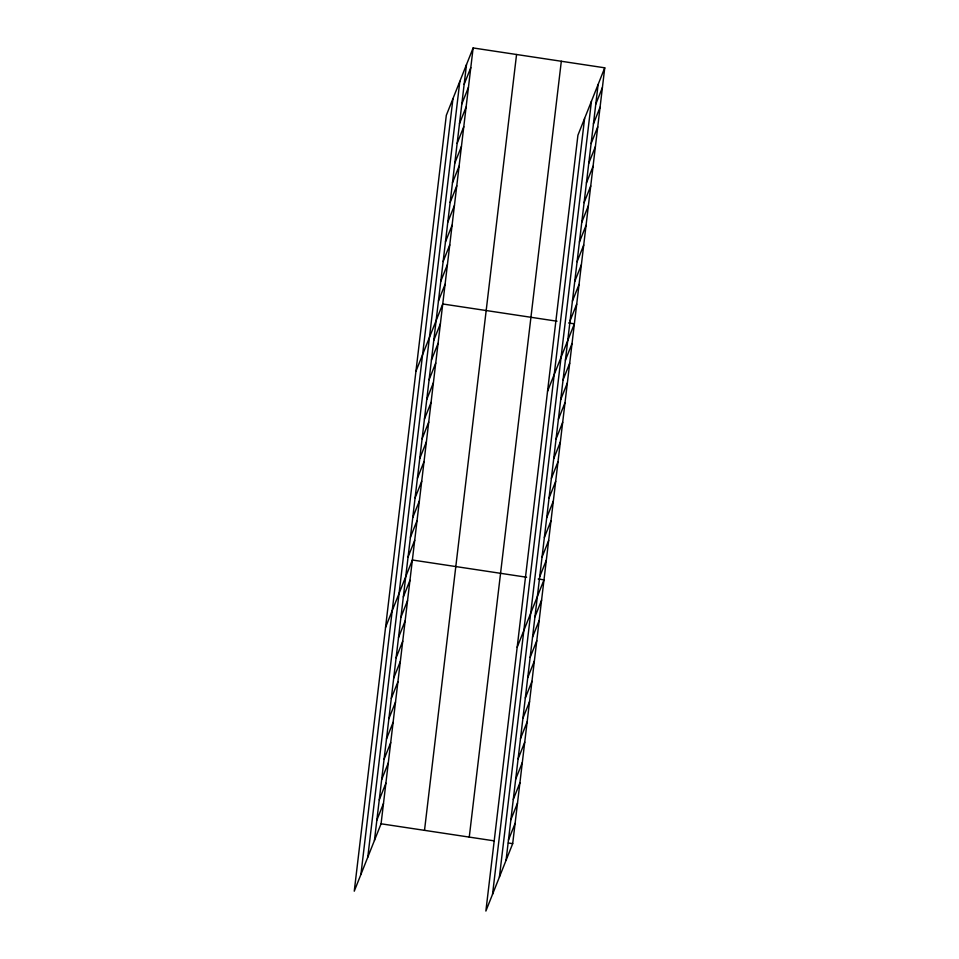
<?xml version="1.0" encoding="UTF-8"?>
<svg xmlns="http://www.w3.org/2000/svg" width="959" height="959" viewBox="0 0 959 959"><rect width="100%" height="100%" fill="white"/><g stroke="black" fill="none" stroke-linecap="round" stroke-linejoin="round"><path stroke-width="1.44" d="M360.92 874.452L452.96 98.609M367.776 857.19L459.829 81.359M374.442 840.456L466.494 64.613M473.123 47.95L446.307 115.344L354.255 891.187L381.071 823.793L473.123 47.95L604.745 67.813L512.693 843.656L485.877 911.05L577.929 135.207L604.745 67.813M424.513 830.35L516.553 54.507M469.263 837.099L561.315 61.256M492.542 894.303L584.594 118.46M499.411 877.053L591.451 101.21M506.064 860.307L598.116 84.464M464.156 84.308L470.785 67.645M461.818 104.004L468.448 87.341M459.481 123.687L466.11 107.036M457.143 143.382L463.772 126.732M454.806 163.078L461.435 146.427M452.468 182.773L459.097 166.111M450.143 202.469L456.772 185.806M447.805 222.164L454.434 205.502M445.467 241.86L452.097 225.197M443.13 261.555L449.759 244.893M440.792 281.251L447.421 264.588M438.455 300.946L445.084 284.284M415.93 371.373L442.746 303.979L556.999 321.217M433.78 340.337L440.409 323.674M431.442 360.021L438.071 343.37M429.105 379.716L435.734 363.065M426.767 399.412L433.396 382.761M424.429 419.107L431.059 402.444M422.092 438.802L428.721 422.14M419.766 458.498L426.395 441.835M417.429 478.193L424.058 461.531M415.091 497.889L421.72 481.226M412.754 517.584L419.383 500.922M410.416 537.28L417.045 520.617M408.078 556.975L414.708 540.313M385.554 627.402L412.37 560.008L526.623 577.246M595.779 104.159L602.408 87.509M403.331 596.954L409.961 580.303M593.441 123.855L600.07 107.192M400.922 617.248L407.551 600.586M591.104 143.55L597.733 126.888M398.512 637.543L405.154 620.881M588.766 163.246L595.407 146.583M396.115 657.826L402.744 641.175M586.44 182.941L593.07 166.279M393.705 678.121L400.335 661.458M584.103 202.637L590.732 185.974M391.296 698.416L397.925 681.753M581.765 222.332L588.394 205.67M388.886 718.699L395.516 702.048M579.428 242.028L586.057 225.365M386.477 738.993L393.106 722.331M577.09 261.723L583.719 245.06M384.079 759.288L390.709 742.626M574.753 281.419L581.382 264.756M381.67 779.583L388.299 762.92M572.415 301.102L579.044 284.451M379.261 799.866L385.89 783.215M570.078 320.797L576.707 304.147M376.851 820.161L383.48 803.498M547.553 391.236L574.369 323.842L568.579 322.967M565.402 360.188L572.032 343.526M563.065 379.884L569.694 363.221M560.727 399.579L567.356 382.917M558.39 419.275L565.031 402.612M556.064 438.97L562.693 422.308M553.727 458.666L560.356 442.003M551.389 478.361L558.018 461.699M549.051 498.057L555.681 481.394M546.714 517.752L553.343 501.089M544.376 537.436L551.005 520.785M542.039 557.131L548.668 540.48M539.701 576.827L546.33 560.176M517.177 647.265L543.993 579.859L538.203 578.996M534.954 616.817L541.583 600.154M532.545 637.112L539.186 620.449M530.147 657.394L536.776 640.744M527.738 677.689L534.367 661.027M525.328 697.984L531.957 681.322M522.919 718.267L529.548 701.616M520.509 738.562L527.138 721.899M518.112 758.857L524.741 742.194M515.702 779.14L522.331 762.489M513.293 799.434L519.922 782.772M510.883 819.729L517.512 803.067M508.474 840.024L515.103 823.361M381.071 823.793L493.873 840.815M508.354 842.997L512.693 843.656"/></g></svg>
